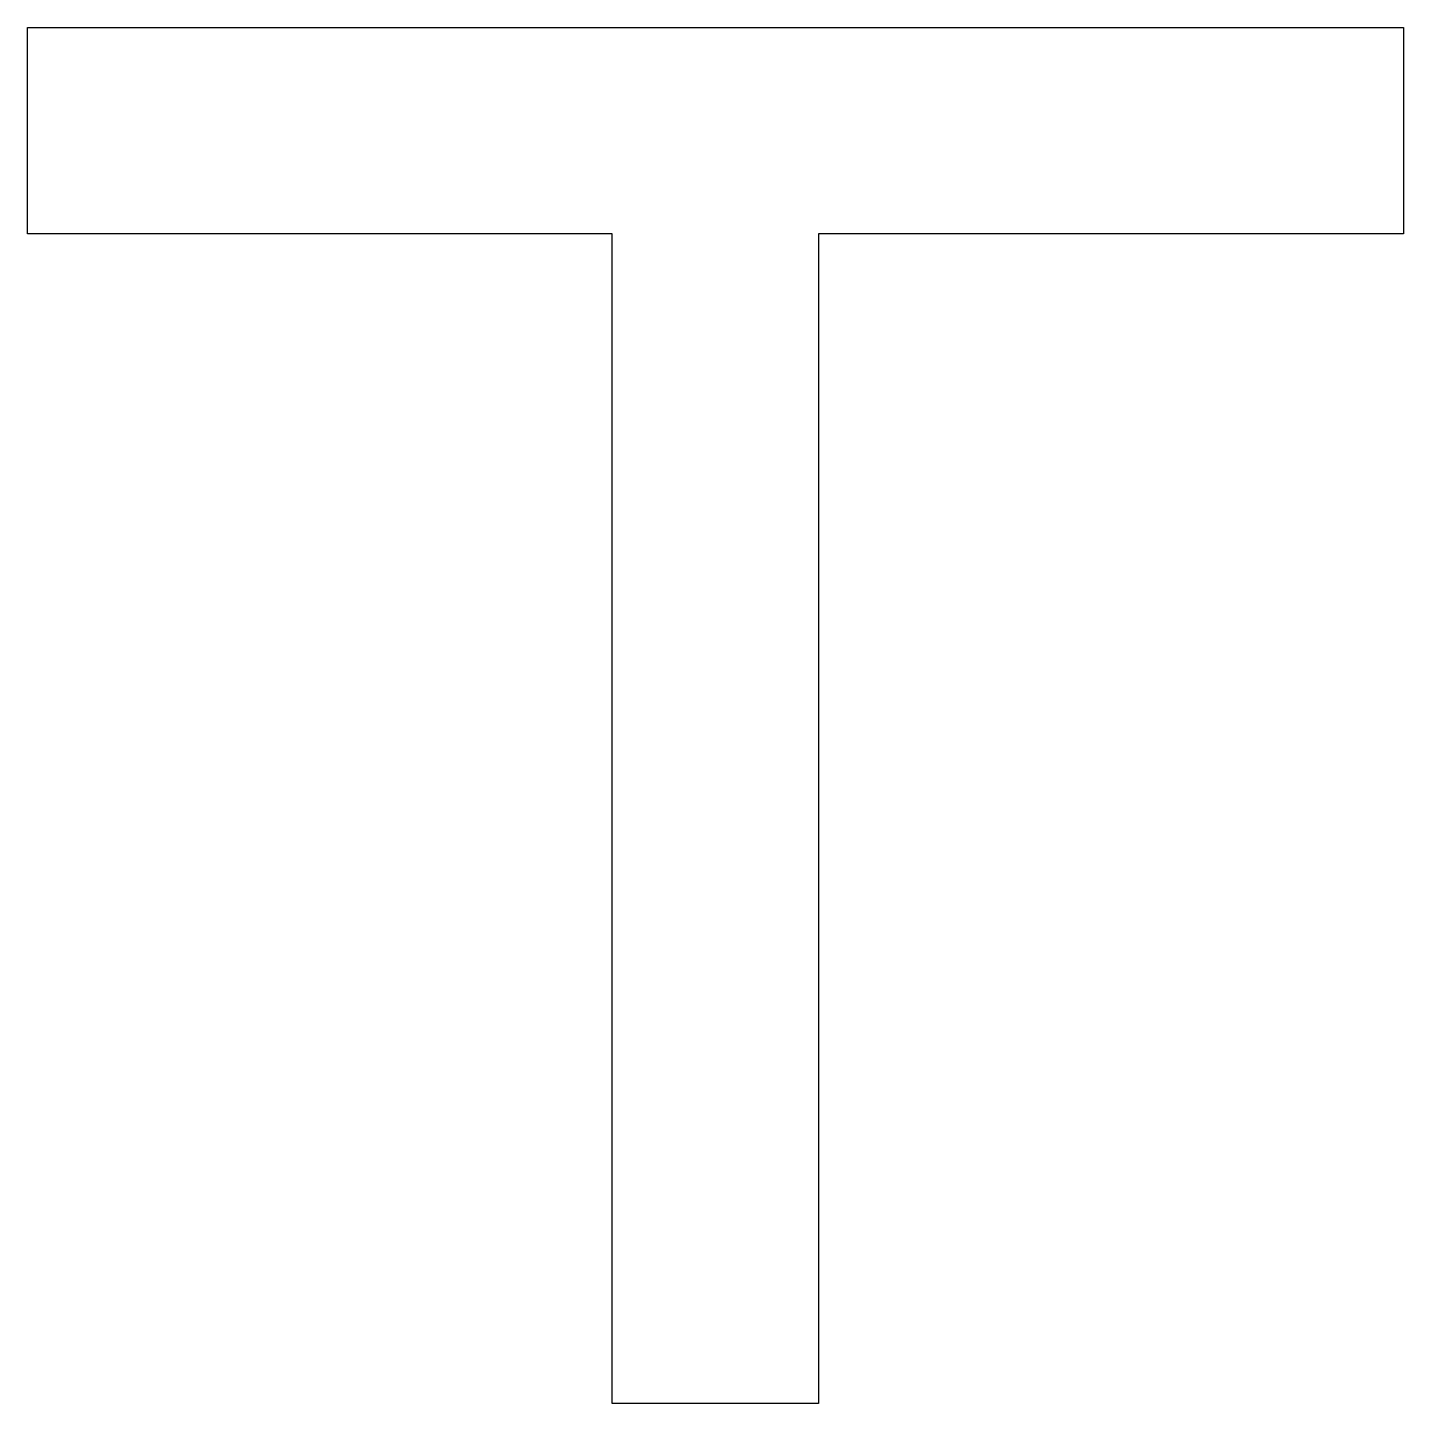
# Model space of a CAD drawing. Extents: x 942.8 to 962.8, y -11.5 to 8.5.
import ezdxf

# ---------------------------------------------------------------- set-up
doc = ezdxf.new("R2010")
doc.units = 0
doc.header["$LTSCALE"] = 15
doc.layers.get('0').update_dxf_attribs({"linetype": 'CONTINUOUS'})

msp = doc.modelspace()

# ---------------------------------------------------------------- linework, layer by layer
at = {"ltscale": 0.05}
msp.add_lwpolyline([(951.309, -11.458), (951.309, 5.542), (942.809, 5.542), (942.809, 8.542), (962.809, 8.542), (962.809, 5.542), (954.309, 5.542), (954.309, -11.458)], close=True, dxfattribs=at)

doc.saveas('drawing.dxf')
